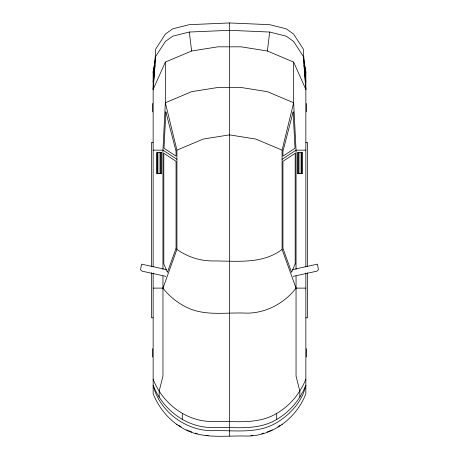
<?xml version="1.0" encoding="UTF-8"?>
<svg xmlns="http://www.w3.org/2000/svg" width="459" height="459" viewBox="0 0 459 459"><rect width="100%" height="100%" fill="white"/><g stroke="black" fill="none" stroke-linecap="round" stroke-linejoin="round"><path stroke-width="0.69" d="M153.145 89.43L155.733 48.987L165.401 34.058L172.762 28.814L189.309 24.677L229.5 22.95L269.691 24.677L286.238 28.814L293.599 34.058L303.267 48.987L305.855 89.43L293.657 62.091L267.368 51.001L241.073 46.818L217.927 46.818L191.632 51.001L165.343 62.091L153.145 89.43L155.733 56.348L165.401 41.419L172.762 36.181L189.309 32.038L229.5 30.317L269.691 32.038L286.238 36.181L293.599 41.419L303.267 56.348L305.855 89.43M153.145 81.949L154.895 65.798M267.368 51.001L269.691 32.038M155.423 57.444L153.145 72.591L154.924 65.402M154.517 65.161L153.145 71.363L153.145 266.668M153.145 288.114L162.956 288.114C169.572 296.589 178.149 303.508 187.96 307.937C206.361 316.377 227.199 312.12 246.661 313.141C265.904 313.193 284.431 303.296 296.044 288.114L282.084 249.415L282.084 150.15L293.657 102.753L293.657 62.091M162.956 288.114L176.916 249.415L176.916 150.15L165.343 102.753L165.343 62.091M305.855 379.174C300.192 393.352 289.979 405.756 276.702 413.41C257.344 425.183 233.706 420.76 212.339 421.488C186.153 421.701 162.32 403.231 153.145 379.174M299.825 397.069L303.106 391.286L305.855 385.193C302.475 401.269 290.472 414.345 276.702 422.641C257.344 434.415 233.706 429.991 212.339 430.714C185.631 430.76 159.342 411.396 153.145 385.193C162.32 409.25 186.153 427.719 212.339 427.501C233.706 426.778 257.344 431.196 276.702 419.428C286.083 413.984 293.995 406.198 299.825 397.069L299.825 391.051L296.044 376.11L296.044 275.962M153.145 273.082L153.145 393.742C158.808 407.919 169.021 420.324 182.298 427.977C201.656 439.745 225.294 435.327 246.661 436.05C272.847 436.268 296.68 417.799 305.855 393.742L305.855 273.082M282.084 159.29L296.044 150.15L305.855 150.15M282.084 249.415C262.192 264.723 235.605 260.804 212.339 260.942C199.694 260.901 187.209 256.73 176.916 249.415M277.896 426.853L280.288 425.315M271.039 430.485L272.296 429.848M176.916 150.15L203.211 139.06L229.5 134.877L255.789 139.06L282.084 150.15M267.109 431.994L270.385 430.737M261.779 433.652L263.799 433.112M292.285 269.668L317.427 264.16L318.448 269.674L316.865 271.171L293.123 276.375M250.821 435.471L252.903 435.361M153.145 142.405L151.516 142.405L151.516 266.559M305.855 142.405L307.484 142.405L307.484 266.559M153.145 150.15L162.956 150.15L176.916 159.29M296.044 288.114L305.855 288.114M153.145 317.817L151.516 317.817L151.516 272.709M305.855 317.817L307.484 317.817L307.484 272.709M206.097 435.361L208.179 435.471M166.715 269.668L141.573 264.16L140.552 269.674L142.135 271.171L165.877 276.375M195.201 433.112L197.221 433.652M188.615 430.737L191.891 431.994M186.704 429.848L187.96 430.485M178.712 425.315L181.104 426.853M304.076 65.402L305.855 72.591L303.577 57.444M304.483 65.161L305.855 71.363L305.855 266.668M189.309 32.038L191.632 51.001M304.105 65.798L305.855 81.949M306.296 103.504L306.296 111.858M306.296 348.668L306.296 357.022M301.775 152.612L301.775 173.674M301.093 152.612L301.093 173.674M298.987 152.612L298.987 173.674M298.201 152.612L298.201 173.674M296.044 269.531L296.044 150.15L293.657 102.753L267.368 91.657L241.073 87.48L217.927 87.48L191.632 91.657L165.343 102.753L162.956 150.15L162.956 269.531M282.084 424.168L282.084 424.523M276.702 413.41L276.702 419.428M229.5 22.95L229.5 436.05M182.298 413.41L182.298 419.428M176.916 424.168L176.916 424.523M162.956 275.962L162.956 376.11L159.175 391.051L159.175 397.069M160.799 152.612L160.799 173.674M160.013 152.612L160.013 173.674M157.907 152.612L157.907 173.674M157.225 152.612L157.225 173.674M152.704 103.504L152.704 111.858M152.704 348.668L152.704 357.022M165.854 111.898L163.995 148.251L176.055 156.146L176.055 151.292L165.854 111.898M293.146 111.898L282.945 151.292L282.945 156.146L295.005 148.251L293.146 111.898M176.055 248.336L167.403 272.325L163.817 263.994L163.817 153.295L176.055 161.304L176.055 248.336M295.183 263.994L291.597 272.325L282.945 248.336L282.945 161.304L295.183 153.295L295.183 263.994M161.585 152.612L156.668 152.612L156.668 173.674L161.585 173.674L161.585 152.612M302.332 152.612L297.415 152.612L297.415 173.674L302.332 173.674L302.332 152.612"/></g></svg>
